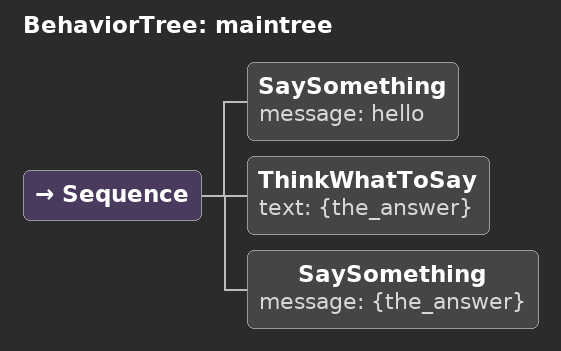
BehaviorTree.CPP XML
<?xml version="1.0" encoding="UTF-8"?>
<root BTCPP_format="4">
  <BehaviorTree ID="maintree">
    <Sequence>
      <SaySomething message="hello"/>
      <!--出于调试目的，可以使用名为Script的内置操作将静态值写入条目-->
      <!--Script code=" the_answer:='The answer is 42' " /-->
      <ThinkWhatToSay text="{the_answer}"/>
      <SaySomething message="{the_answer}"/>
    </Sequence>
  </BehaviorTree>

</root>
